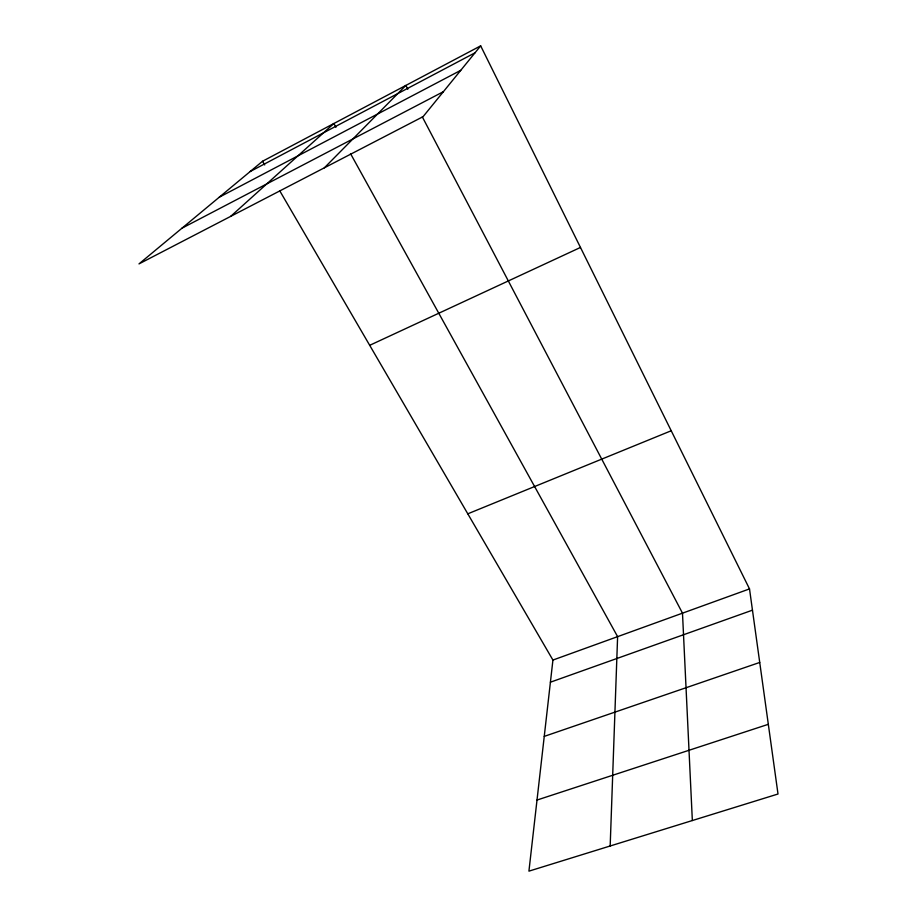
<?xml version="1.0" encoding="UTF-8"?>
<svg xmlns="http://www.w3.org/2000/svg" width="917" height="917" viewBox="0 0 917 917"><rect width="100%" height="100%" fill="white"/><g stroke="black" fill="none" stroke-linecap="round" stroke-linejoin="round"><path stroke-width="1.38" d="M610.172 845.99L617.611 636.639L350.5 153.597M279.742 190.793L552.928 660.057L528.926 871.15L778.006 794.007L749.51 588.909L480.668 45.85L262.537 161.254L138.994 263.901L423.092 116.642L480.668 45.85M324.354 167.822L405.83 85.441L407.813 89.224M230.66 216.389L333.857 123.52L335.943 127.28M250.146 171.548L474.983 52.831M219.278 197.201L460.758 70.322M181.99 228.184L443.381 91.689M369.7 345.319L580.472 247.452M467.785 513.818L671.221 430.761M552.928 660.057L749.51 588.909M550.406 682.202L752.467 610.172M544.251 736.385L759.723 662.452M537.007 800.048L768.32 724.315M262.537 161.254L264.692 164.945M422.347 116.94L682.489 613.164L692.346 820.532"/></g></svg>
